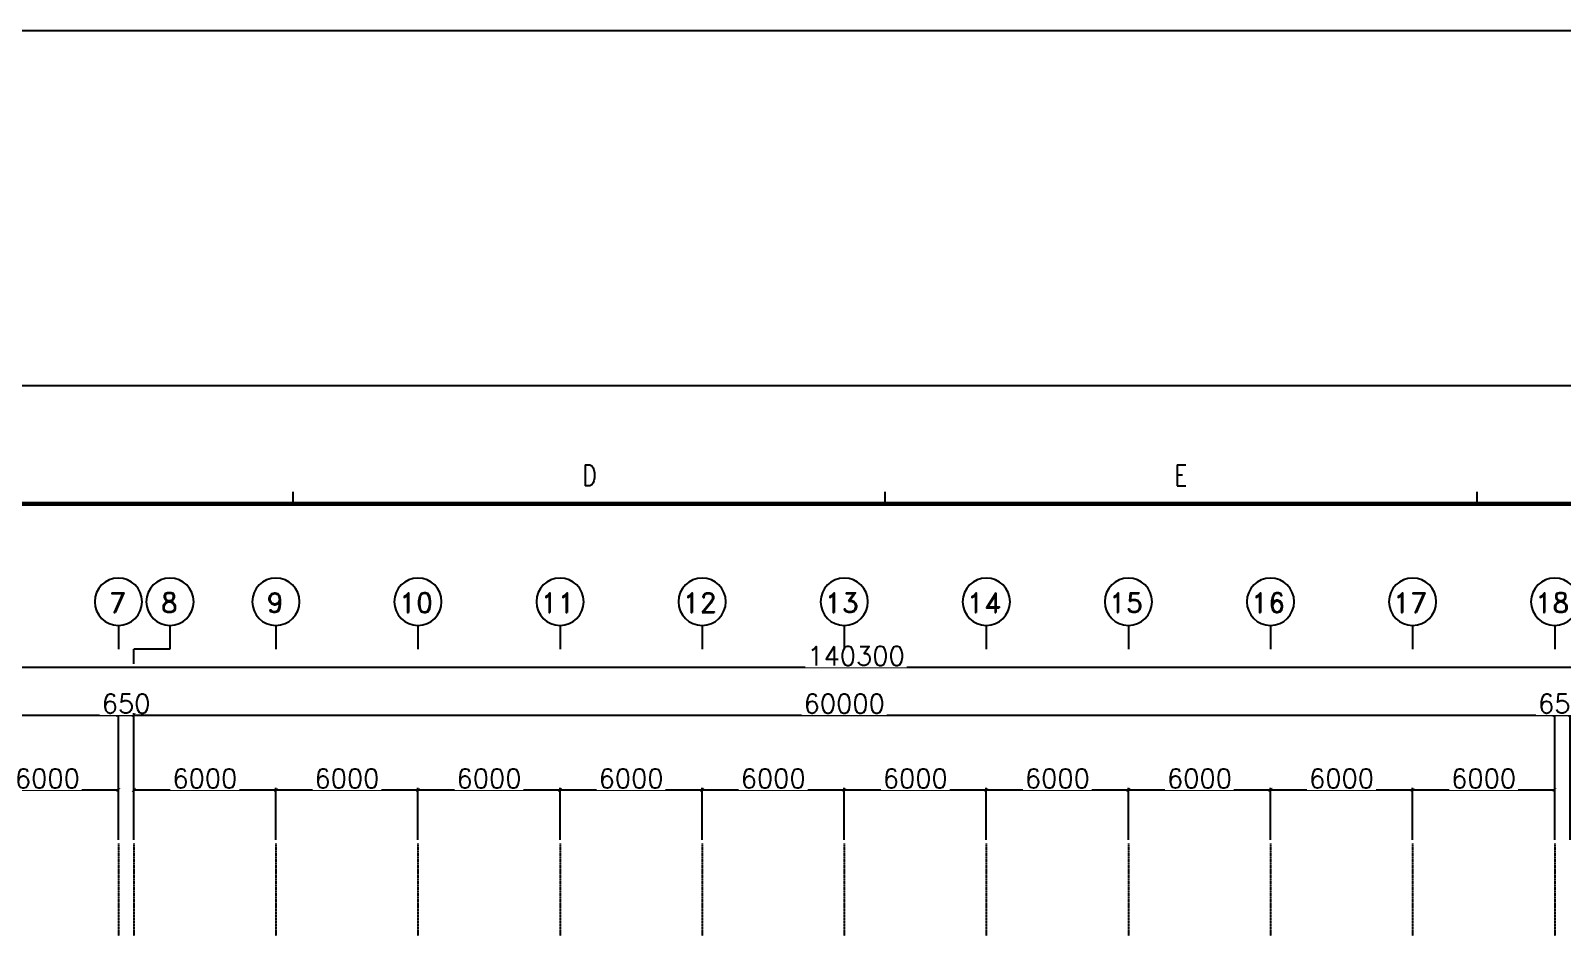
# Model space of a CAD drawing. Header units: millimetres. Extents: x -232466 to 860779, y -177975 to 311634.
# Drawn here: x 701413 to 766094, y 273753 to 311634 of the extents above; entities that cross this region are included whole.
import ezdxf

# ---------------------------------------------------------------- set-up
doc = ezdxf.new("R2010")
doc.units = ezdxf.units.MM
doc.linetypes.add('AXES', pattern=[50.8, 31.75, -6.35, 6.35, -6.35])
doc.linetypes.add('CENTER', pattern=[2, 1.25, -0.25, 0.25, -0.25])
for name, color, linetype in [('Center Line', 1, 'CENTER'), ('dim', 7, 'Continuous'), ('SYM', 7, 'Continuous'), ('TITLEBOX', 7, 'Continuous')]:
    doc.layers.add(name, color=color, linetype=linetype)
doc.styles.add('ROMAND', font='romand')
doc.styles.add('RomanS', font='romans.shx')
doc.styles.add('TBOX', font='romans.shx')
doc.dimstyles.new('HYUNDAI', dxfattribs={"dimscale": 120, "dimtxt": 3, "dimasz": 3, "dimexe": 1, "dimexo": 2, "dimgap": 1, "dimtad": 1, "dimdec": 0, "dimdsep": 46, "dimtxsty": 'RomanS', "dimcen": 0, "dimclrd": 256, "dimclre": 256, "dimclrt": 3, "dimadec": 0, "dimazin": 0, "dimtfac": 1, "dimtdec": 0, "dimtix": 1, "dimtmove": 2, "dimatfit": 3, "dimfxl": 1, "dimtvp": 1, "dimtolj": 1, "dimarcsym": 0})

# ---------------------------------------------------------------- blocks, each defined once
blk = doc.blocks.new('_ArchTick')
at = {"color": 0, "linetype": 'ByBlock', "const_width": 0.15}
blk.add_lwpolyline([(-0.5, -0.5), (0.5, 0.5)], dxfattribs=at)
blk = doc.blocks.new('*D287')
at = {"layer": 'Defpoints', "color": 0}
for p in [(806419, 284742), (666119, 277298), (806419, 277298)]:
    blk.add_point(p, dxfattribs=at)
at = {"layer": 'dim', "lineweight": -2}
for p, q in [((666119, 277458), (666119, 284822)), ((666119, 284742), (806419, 284742)), ((806419, 277458), (806419, 284822))]:
    blk.add_line(p, q, dxfattribs=at)
at = {"layer": 'dim', "lineweight": -2, "xscale": 160, "yscale": 160, "zscale": 160, "rotation": 180}
blk.add_blockref('_ArchTick', (666119, 284742), dxfattribs=at)
at = {"layer": 'dim', "lineweight": -2, "xscale": 160, "yscale": 160, "zscale": 160}
blk.add_blockref('_ArchTick', (806419, 284742), dxfattribs=at)
at = {"layer": 'dim', "color": 0, "insert": (736269, 285222), "char_height": 800, "attachment_point": 5, "style": 'RomanS', "bg_fill": 3, "box_fill_scale": 1.1, "bg_fill_color": 257, "bg_fill_transparency": 0}
blk.add_mtext('\\A1;140300', dxfattribs=at)
blk = doc.blocks.new('*D288')
at = {"layer": 'Defpoints', "color": 0}
for p in [(705119, 282724), (666119, 277298), (705119, 277298)]:
    blk.add_point(p, dxfattribs=at)
at = {"layer": 'dim', "lineweight": -2}
for p, q in [((666119, 277458), (666119, 282804)), ((666119, 282724), (705119, 282724)), ((705119, 277458), (705119, 282804))]:
    blk.add_line(p, q, dxfattribs=at)
at = {"layer": 'dim', "lineweight": -2, "xscale": 160, "yscale": 160, "zscale": 160, "rotation": 180}
blk.add_blockref('_ArchTick', (666119, 282724), dxfattribs=at)
at = {"layer": 'dim', "lineweight": -2, "xscale": 160, "yscale": 160, "zscale": 160}
blk.add_blockref('_ArchTick', (705119, 282724), dxfattribs=at)
at = {"layer": 'dim', "color": 0, "insert": (685619, 283204), "char_height": 800, "attachment_point": 5, "style": 'RomanS', "bg_fill": 3, "box_fill_scale": 1.1, "bg_fill_color": 257, "bg_fill_transparency": 0}
blk.add_mtext('\\A1;39000', dxfattribs=at)
blk = doc.blocks.new('*D326')
at = {"layer": 'Defpoints', "color": 0}
for p in [(705119, 279561), (699119, 277298), (705119, 277298)]:
    blk.add_point(p, dxfattribs=at)
at = {"layer": 'dim', "lineweight": -2}
for p, q in [((699119, 277458), (699119, 279641)), ((699119, 279561), (705119, 279561)), ((705119, 277458), (705119, 279641))]:
    blk.add_line(p, q, dxfattribs=at)
at = {"layer": 'dim', "lineweight": -2, "xscale": 160, "yscale": 160, "zscale": 160, "rotation": 180}
blk.add_blockref('_ArchTick', (699119, 279561), dxfattribs=at)
at = {"layer": 'dim', "lineweight": -2, "xscale": 160, "yscale": 160, "zscale": 160}
blk.add_blockref('_ArchTick', (705119, 279561), dxfattribs=at)
at = {"layer": 'dim', "color": 0, "insert": (702119, 280041), "char_height": 800, "attachment_point": 5, "style": 'RomanS', "bg_fill": 3, "box_fill_scale": 1.1, "bg_fill_color": 257, "bg_fill_transparency": 0}
blk.add_mtext('\\A1;\\H0.025x;\\H40x;6000', dxfattribs=at)
blk = doc.blocks.new('*D327')
at = {"layer": 'Defpoints', "color": 0}
for p in [(705119, 277298), (705769, 277298)]:
    blk.add_point(p, dxfattribs=at)
at = {"layer": 'dim', "lineweight": -2}
for p, q in [((705119, 282724), (704959, 282724)), ((705119, 277458), (705119, 282804)), ((705119, 282724), (705769, 282724)), ((705769, 277458), (705769, 282804)), ((705769, 282724), (705929, 282724))]:
    blk.add_line(p, q, dxfattribs=at)
at = {"layer": 'dim', "lineweight": -2, "xscale": 160, "yscale": 160, "zscale": 160}
blk.add_blockref('_ArchTick', (705119, 282724), dxfattribs=at)
at = {"layer": 'dim', "lineweight": -2, "xscale": 160, "yscale": 160, "zscale": 160, "rotation": 180}
blk.add_blockref('_ArchTick', (705769, 282724), dxfattribs=at)
at = {"layer": 'dim', "color": 0, "insert": (705444, 283204), "char_height": 800, "attachment_point": 5, "style": 'RomanS', "bg_fill": 3, "box_fill_scale": 1.1, "bg_fill_color": 257, "bg_fill_transparency": 0}
blk.add_mtext('\\A1;650', dxfattribs=at)
at = {"layer": 'Defpoints', "color": 0}
blk.add_point((705769, 282724), dxfattribs=at)
blk = doc.blocks.new('*D328')
at = {"layer": 'Defpoints', "color": 0}
for p in [(711769, 279561), (705769, 277298), (711769, 277298)]:
    blk.add_point(p, dxfattribs=at)
at = {"layer": 'dim', "lineweight": -2}
for p, q in [((705769, 277458), (705769, 279641)), ((705769, 279561), (711769, 279561)), ((711769, 277458), (711769, 279641))]:
    blk.add_line(p, q, dxfattribs=at)
at = {"layer": 'dim', "lineweight": -2, "xscale": 160, "yscale": 160, "zscale": 160, "rotation": 180}
blk.add_blockref('_ArchTick', (705769, 279561), dxfattribs=at)
at = {"layer": 'dim', "lineweight": -2, "xscale": 160, "yscale": 160, "zscale": 160}
blk.add_blockref('_ArchTick', (711769, 279561), dxfattribs=at)
at = {"layer": 'dim', "color": 0, "insert": (708769, 280041), "char_height": 800, "attachment_point": 5, "style": 'RomanS', "bg_fill": 3, "box_fill_scale": 1.1, "bg_fill_color": 257, "bg_fill_transparency": 0}
blk.add_mtext('\\A1;\\H0.025x;\\H40x;6000', dxfattribs=at)
blk = doc.blocks.new('*D329')
at = {"layer": 'Defpoints', "color": 0}
for p in [(717769, 279561), (711769, 277298), (717769, 277298)]:
    blk.add_point(p, dxfattribs=at)
at = {"layer": 'dim', "lineweight": -2}
for p, q in [((711769, 277458), (711769, 279641)), ((711769, 279561), (717769, 279561)), ((717769, 277458), (717769, 279641))]:
    blk.add_line(p, q, dxfattribs=at)
at = {"layer": 'dim', "lineweight": -2, "xscale": 160, "yscale": 160, "zscale": 160, "rotation": 180}
blk.add_blockref('_ArchTick', (711769, 279561), dxfattribs=at)
at = {"layer": 'dim', "lineweight": -2, "xscale": 160, "yscale": 160, "zscale": 160}
blk.add_blockref('_ArchTick', (717769, 279561), dxfattribs=at)
at = {"layer": 'dim', "color": 0, "insert": (714769, 280041), "char_height": 800, "attachment_point": 5, "style": 'RomanS', "bg_fill": 3, "box_fill_scale": 1.1, "bg_fill_color": 257, "bg_fill_transparency": 0}
blk.add_mtext('\\A1;\\H0.025x;\\H40x;6000', dxfattribs=at)
blk = doc.blocks.new('*D330')
at = {"layer": 'Defpoints', "color": 0}
for p in [(723769, 279561), (717769, 277298), (723769, 277298)]:
    blk.add_point(p, dxfattribs=at)
at = {"layer": 'dim', "lineweight": -2}
for p, q in [((717769, 277458), (717769, 279641)), ((717769, 279561), (723769, 279561)), ((723769, 277458), (723769, 279641))]:
    blk.add_line(p, q, dxfattribs=at)
at = {"layer": 'dim', "lineweight": -2, "xscale": 160, "yscale": 160, "zscale": 160, "rotation": 180}
blk.add_blockref('_ArchTick', (717769, 279561), dxfattribs=at)
at = {"layer": 'dim', "lineweight": -2, "xscale": 160, "yscale": 160, "zscale": 160}
blk.add_blockref('_ArchTick', (723769, 279561), dxfattribs=at)
at = {"layer": 'dim', "color": 0, "insert": (720769, 280041), "char_height": 800, "attachment_point": 5, "style": 'RomanS', "bg_fill": 3, "box_fill_scale": 1.1, "bg_fill_color": 257, "bg_fill_transparency": 0}
blk.add_mtext('\\A1;\\H0.025x;\\H40x;6000', dxfattribs=at)
blk = doc.blocks.new('*D331')
at = {"layer": 'Defpoints', "color": 0}
for p in [(729769, 279561), (723769, 277298), (729769, 277298)]:
    blk.add_point(p, dxfattribs=at)
at = {"layer": 'dim', "lineweight": -2}
for p, q in [((723769, 277458), (723769, 279641)), ((723769, 279561), (729769, 279561)), ((729769, 277458), (729769, 279641))]:
    blk.add_line(p, q, dxfattribs=at)
at = {"layer": 'dim', "lineweight": -2, "xscale": 160, "yscale": 160, "zscale": 160, "rotation": 180}
blk.add_blockref('_ArchTick', (723769, 279561), dxfattribs=at)
at = {"layer": 'dim', "lineweight": -2, "xscale": 160, "yscale": 160, "zscale": 160}
blk.add_blockref('_ArchTick', (729769, 279561), dxfattribs=at)
at = {"layer": 'dim', "color": 0, "insert": (726769, 280041), "char_height": 800, "attachment_point": 5, "style": 'RomanS', "bg_fill": 3, "box_fill_scale": 1.1, "bg_fill_color": 257, "bg_fill_transparency": 0}
blk.add_mtext('\\A1;\\H0.025x;\\H40x;6000', dxfattribs=at)
blk = doc.blocks.new('*D332')
at = {"layer": 'Defpoints', "color": 0}
for p in [(735769, 279561), (729769, 277298), (735769, 277298)]:
    blk.add_point(p, dxfattribs=at)
at = {"layer": 'dim', "lineweight": -2}
for p, q in [((729769, 277458), (729769, 279641)), ((729769, 279561), (735769, 279561)), ((735769, 277458), (735769, 279641))]:
    blk.add_line(p, q, dxfattribs=at)
at = {"layer": 'dim', "lineweight": -2, "xscale": 160, "yscale": 160, "zscale": 160, "rotation": 180}
blk.add_blockref('_ArchTick', (729769, 279561), dxfattribs=at)
at = {"layer": 'dim', "lineweight": -2, "xscale": 160, "yscale": 160, "zscale": 160}
blk.add_blockref('_ArchTick', (735769, 279561), dxfattribs=at)
at = {"layer": 'dim', "color": 0, "insert": (732769, 280041), "char_height": 800, "attachment_point": 5, "style": 'RomanS', "bg_fill": 3, "box_fill_scale": 1.1, "bg_fill_color": 257, "bg_fill_transparency": 0}
blk.add_mtext('\\A1;\\H0.025x;\\H40x;6000', dxfattribs=at)
blk = doc.blocks.new('*D333')
at = {"layer": 'Defpoints', "color": 0}
for p in [(741769, 279561), (735769, 277298), (741769, 277298)]:
    blk.add_point(p, dxfattribs=at)
at = {"layer": 'dim', "lineweight": -2}
for p, q in [((735769, 277458), (735769, 279641)), ((735769, 279561), (741769, 279561)), ((741769, 277458), (741769, 279641))]:
    blk.add_line(p, q, dxfattribs=at)
at = {"layer": 'dim', "lineweight": -2, "xscale": 160, "yscale": 160, "zscale": 160, "rotation": 180}
blk.add_blockref('_ArchTick', (735769, 279561), dxfattribs=at)
at = {"layer": 'dim', "lineweight": -2, "xscale": 160, "yscale": 160, "zscale": 160}
blk.add_blockref('_ArchTick', (741769, 279561), dxfattribs=at)
at = {"layer": 'dim', "color": 0, "insert": (738769, 280041), "char_height": 800, "attachment_point": 5, "style": 'RomanS', "bg_fill": 3, "box_fill_scale": 1.1, "bg_fill_color": 257, "bg_fill_transparency": 0}
blk.add_mtext('\\A1;\\H0.025x;\\H40x;6000', dxfattribs=at)
blk = doc.blocks.new('*D334')
at = {"layer": 'Defpoints', "color": 0}
for p in [(747769, 279561), (741769, 277298), (747769, 277298)]:
    blk.add_point(p, dxfattribs=at)
at = {"layer": 'dim', "lineweight": -2}
for p, q in [((741769, 277458), (741769, 279641)), ((741769, 279561), (747769, 279561)), ((747769, 277458), (747769, 279641))]:
    blk.add_line(p, q, dxfattribs=at)
at = {"layer": 'dim', "lineweight": -2, "xscale": 160, "yscale": 160, "zscale": 160, "rotation": 180}
blk.add_blockref('_ArchTick', (741769, 279561), dxfattribs=at)
at = {"layer": 'dim', "lineweight": -2, "xscale": 160, "yscale": 160, "zscale": 160}
blk.add_blockref('_ArchTick', (747769, 279561), dxfattribs=at)
at = {"layer": 'dim', "color": 0, "insert": (744769, 280041), "char_height": 800, "attachment_point": 5, "style": 'RomanS', "bg_fill": 3, "box_fill_scale": 1.1, "bg_fill_color": 257, "bg_fill_transparency": 0}
blk.add_mtext('\\A1;\\H0.025x;\\H40x;6000', dxfattribs=at)
blk = doc.blocks.new('*D335')
at = {"layer": 'Defpoints', "color": 0}
for p in [(753769, 279561), (747769, 277298), (753769, 277298)]:
    blk.add_point(p, dxfattribs=at)
at = {"layer": 'dim', "lineweight": -2}
for p, q in [((747769, 277458), (747769, 279641)), ((747769, 279561), (753769, 279561)), ((753769, 277458), (753769, 279641))]:
    blk.add_line(p, q, dxfattribs=at)
at = {"layer": 'dim', "lineweight": -2, "xscale": 160, "yscale": 160, "zscale": 160, "rotation": 180}
blk.add_blockref('_ArchTick', (747769, 279561), dxfattribs=at)
at = {"layer": 'dim', "lineweight": -2, "xscale": 160, "yscale": 160, "zscale": 160}
blk.add_blockref('_ArchTick', (753769, 279561), dxfattribs=at)
at = {"layer": 'dim', "color": 0, "insert": (750769, 280041), "char_height": 800, "attachment_point": 5, "style": 'RomanS', "bg_fill": 3, "box_fill_scale": 1.1, "bg_fill_color": 257, "bg_fill_transparency": 0}
blk.add_mtext('\\A1;\\H0.025x;\\H40x;6000', dxfattribs=at)
blk = doc.blocks.new('*D336')
at = {"layer": 'Defpoints', "color": 0}
for p in [(759769, 279561), (753769, 277298), (759769, 277298)]:
    blk.add_point(p, dxfattribs=at)
at = {"layer": 'dim', "lineweight": -2}
for p, q in [((753769, 277458), (753769, 279641)), ((753769, 279561), (759769, 279561)), ((759769, 277458), (759769, 279641))]:
    blk.add_line(p, q, dxfattribs=at)
at = {"layer": 'dim', "lineweight": -2, "xscale": 160, "yscale": 160, "zscale": 160, "rotation": 180}
blk.add_blockref('_ArchTick', (753769, 279561), dxfattribs=at)
at = {"layer": 'dim', "lineweight": -2, "xscale": 160, "yscale": 160, "zscale": 160}
blk.add_blockref('_ArchTick', (759769, 279561), dxfattribs=at)
at = {"layer": 'dim', "color": 0, "insert": (756769, 280041), "char_height": 800, "attachment_point": 5, "style": 'RomanS', "bg_fill": 3, "box_fill_scale": 1.1, "bg_fill_color": 257, "bg_fill_transparency": 0}
blk.add_mtext('\\A1;\\H0.025x;\\H40x;6000', dxfattribs=at)
blk = doc.blocks.new('*D337')
at = {"layer": 'Defpoints', "color": 0}
for p in [(765769, 279561), (759769, 277298), (765769, 277298)]:
    blk.add_point(p, dxfattribs=at)
at = {"layer": 'dim', "lineweight": -2}
for p, q in [((759769, 277458), (759769, 279641)), ((759769, 279561), (765769, 279561)), ((765769, 277458), (765769, 279641))]:
    blk.add_line(p, q, dxfattribs=at)
at = {"layer": 'dim', "lineweight": -2, "xscale": 160, "yscale": 160, "zscale": 160, "rotation": 180}
blk.add_blockref('_ArchTick', (759769, 279561), dxfattribs=at)
at = {"layer": 'dim', "lineweight": -2, "xscale": 160, "yscale": 160, "zscale": 160}
blk.add_blockref('_ArchTick', (765769, 279561), dxfattribs=at)
at = {"layer": 'dim', "color": 0, "insert": (762769, 280041), "char_height": 800, "attachment_point": 5, "style": 'RomanS', "bg_fill": 3, "box_fill_scale": 1.1, "bg_fill_color": 257, "bg_fill_transparency": 0}
blk.add_mtext('\\A1;\\H0.025x;\\H40x;6000', dxfattribs=at)
blk = doc.blocks.new('*D338')
at = {"layer": 'Defpoints', "color": 0}
for p in [(765769, 282724), (705769, 277298), (765769, 277298)]:
    blk.add_point(p, dxfattribs=at)
at = {"layer": 'dim', "lineweight": -2}
for p, q in [((705769, 277458), (705769, 282804)), ((705769, 282724), (765769, 282724)), ((765769, 277458), (765769, 282804))]:
    blk.add_line(p, q, dxfattribs=at)
at = {"layer": 'dim', "lineweight": -2, "xscale": 160, "yscale": 160, "zscale": 160, "rotation": 180}
blk.add_blockref('_ArchTick', (705769, 282724), dxfattribs=at)
at = {"layer": 'dim', "lineweight": -2, "xscale": 160, "yscale": 160, "zscale": 160}
blk.add_blockref('_ArchTick', (765769, 282724), dxfattribs=at)
at = {"layer": 'dim', "color": 0, "insert": (735769, 283204), "char_height": 800, "attachment_point": 5, "style": 'RomanS', "bg_fill": 3, "box_fill_scale": 1.1, "bg_fill_color": 257, "bg_fill_transparency": 0}
blk.add_mtext('\\A1;60000', dxfattribs=at)
blk = doc.blocks.new('*D339')
at = {"layer": 'Defpoints', "color": 0}
for p in [(765769, 277298), (766419, 277298)]:
    blk.add_point(p, dxfattribs=at)
at = {"layer": 'dim', "lineweight": -2}
for p, q in [((765769, 282724), (765609, 282724)), ((765769, 277458), (765769, 282804)), ((765769, 282724), (766419, 282724)), ((766419, 277458), (766419, 282804)), ((766419, 282724), (766579, 282724))]:
    blk.add_line(p, q, dxfattribs=at)
at = {"layer": 'dim', "lineweight": -2, "xscale": 160, "yscale": 160, "zscale": 160}
blk.add_blockref('_ArchTick', (765769, 282724), dxfattribs=at)
at = {"layer": 'dim', "lineweight": -2, "xscale": 160, "yscale": 160, "zscale": 160, "rotation": 180}
blk.add_blockref('_ArchTick', (766419, 282724), dxfattribs=at)
at = {"layer": 'dim', "color": 0, "insert": (766094, 283204), "char_height": 800, "attachment_point": 5, "style": 'RomanS', "bg_fill": 3, "box_fill_scale": 1.1, "bg_fill_color": 257, "bg_fill_transparency": 0}
blk.add_mtext('\\A1;650', dxfattribs=at)
at = {"layer": 'Defpoints', "color": 0}
blk.add_point((766419, 282724), dxfattribs=at)
blk = doc.blocks.new('주열')
at = {"layer": 'SYM'}
blk.add_line((0, 600), (0, 0), dxfattribs=at)
blk.add_circle((0, 1200), 600, dxfattribs=at)

msp = doc.modelspace()

# ---------------------------------------------------------------- linework, layer by layer
at = {"layer": 'TITLEBOX', "color": 4, "linetype": 'Continuous'}
for p, q in [((712496.3, 291645.3), (712496.3, 292145.3)), ((712496.3, 291645.3), (712496.3, 292145.3)), ((737496.3, 291645.3), (737496.3, 292145.3)), ((737496.3, 291645.3), (737496.3, 292145.3)), ((762496.3, 291645.3), (762496.3, 292145.3)), ((762496.3, 291645.3), (762496.3, 292145.3))]:
    msp.add_line(p, q, dxfattribs=at)
at = {"layer": 'TITLEBOX', "color": 7}
msp.add_lwpolyline([(632621.3, 296645.3), (842871.3, 296645.3), (842871.3, 148145.3), (632621.3, 148145.3)], close=True, dxfattribs=at)
at = {"layer": 'TITLEBOX', "color": 4, "const_width": 175}
msp.add_lwpolyline([(637621.3, 291645.3), (837686.3, 291645.3), (837686.3, 153916.7), (637621.3, 153916.7)], close=True, dxfattribs=at)

# ---------------------------------------------------------------- texts
at = {"layer": 'SYM', "style": 'ROMAND'}
for s, height, p in [('7', 840.9, (704730.4, 287049)), ('8', 840.9, (706909.2, 287049)), ('9', 840.9, (711380.4, 287049)), ('10', 840.88, (716966.8, 287049)), ('11', 840.88, (722946.9, 287049)), ('12', 840.88, (728946.9, 287049)), ('13', 840.88, (734946.9, 287049)), ('14', 840.88, (740946.9, 287049)), ('15', 840.88, (746946.9, 287049)), ('16', 840.88, (752946.9, 287049)), ('17', 840.88, (758946.9, 287049)), ('18', 840.88, (764946.9, 287049))]:
    msp.add_text(s, height=height, dxfattribs=at).set_placement(p)
at = {"layer": 'TITLEBOX', "color": 4, "linetype": 'Continuous', "style": 'TBOX', "width": 0.75}
for s, p in [('D', (724713.9, 292411.7)), ('E', (749713.9, 292411.7))]:
    msp.add_text(s, height=875, dxfattribs=at).set_placement(p)

# ---------------------------------------------------------------- next in the draw order: dimensions: what is measured, and where the dimension line sits
at = {"layer": 'dim'}
dim = msp.add_linear_dim(base=(806419.4, 284742.5), p1=(666119.4, 277297.7), p2=(806419.4, 277297.7), dimstyle='HYUNDAI', override={"dimscale": 80, "dimtxt": 10, "dimasz": 2, "dimpost": '\\X', "dimblk1": 'ArchTick', "dimblk2": 'ArchTick', "dimsah": 1, "dimclrt": 0, "dimtfill": 1, "dimtfillclr": 0}, dxfattribs=at)
dim.commit()
dim.dimension.update_dxf_attribs({"geometry": '*D287', "text_midpoint": (736269.4, 285222.5)})

# ---------------------------------------------------------------- next in the draw order: linework, layer by layer
for p in [(707298.2, 285509.5), (705769.4, 284886)]:
    msp.add_line(p, (705769.4, 285509.5))
at = {"layer": 'Center Line', "linetype": 'AXES'}
for p, q in [((705769.4, 277297.7), (705769.4, 194123.5)), ((711769.4, 277297.7), (711769.4, 194123.5)), ((717769.4, 277297.7), (717769.4, 194123.5)), ((723769.4, 277297.7), (723769.4, 194123.5)), ((729769.4, 277297.7), (729769.4, 194123.5)), ((735769.4, 277297.7), (735769.4, 194123.5)), ((741769.4, 277297.7), (741769.4, 194123.5)), ((747769.4, 277297.7), (747769.4, 194123.5))]:
    msp.add_line(p, q, dxfattribs=at)

# ---------------------------------------------------------------- next in the draw order: block references
at = {"layer": 'SYM', "xscale": -1.666666666666667, "yscale": 1.666666666666667, "zscale": 1.666666666666667, "rotation": 359.9999999999999}
for p in [(705119.4, 285509.5), (707298.2, 285509.5), (711769.4, 285509.5), (717769.4, 285509.5), (723769.4, 285509.5), (729769.4, 285509.5), (735769.4, 285509.5), (741769.4, 285509.5), (747769.4, 285509.5), (753769.4, 285509.5), (759769.4, 285509.5), (765769.4, 285509.5)]:
    msp.add_blockref('주열', p, dxfattribs=at)

# ---------------------------------------------------------------- next in the draw order: dimensions: what is measured, and where the dimension line sits
at = {"layer": 'dim'}
dim = msp.add_linear_dim(base=(705119.4, 282724.1), p1=(666119.4, 277297.7), p2=(705119.4, 277297.7), dimstyle='HYUNDAI', override={"dimscale": 80, "dimtxt": 10, "dimasz": 2, "dimpost": '\\X', "dimblk1": 'ArchTick', "dimblk2": 'ArchTick', "dimsah": 1, "dimclrt": 0, "dimtfill": 1, "dimtfillclr": 0}, dxfattribs=at)
dim.commit()
dim.dimension.update_dxf_attribs({"geometry": '*D288', "text_midpoint": (685619.4, 283204.1)})

# ---------------------------------------------------------------- next in the draw order: linework, layer by layer
at = {"layer": 'Center Line', "linetype": 'AXES'}
msp.add_line((705119.4, 277297.7), (705119.4, 194123.5), dxfattribs=at)

# ---------------------------------------------------------------- next in the draw order: dimensions: what is measured, and where the dimension line sits
at = {"layer": 'dim'}
dim = msp.add_linear_dim(base=(705119.4, 279560.7), p1=(699119.4, 277297.7), p2=(705119.4, 277297.7), text='\\H0.025x;\\H40x;<>', dimstyle='HYUNDAI', override={"dimscale": 80, "dimtxt": 10, "dimasz": 2, "dimpost": '\\X', "dimtxsty": 'RomanS', "dimblk1": 'ArchTick', "dimblk2": 'ArchTick', "dimsah": 1, "dimclrt": 0, "dimtfill": 1}, dxfattribs=at)
dim.commit()
dim.dimension.update_dxf_attribs({"geometry": '*D326', "text_midpoint": (702119.4, 280040.7)})

# ---------------------------------------------------------------- next in the draw order: dimensions: what is measured, and where the dimension line sits
dim = msp.add_linear_dim(base=(705769.4, 282724.1), p1=(705119.4, 277297.7), p2=(705769.4, 277297.7), dimstyle='HYUNDAI', override={"dimscale": 80, "dimtxt": 10, "dimasz": 2, "dimpost": '\\X', "dimblk1": 'ArchTick', "dimblk2": 'ArchTick', "dimsah": 1, "dimclrt": 0, "dimtfill": 1, "dimtfillclr": 0}, dxfattribs=at)
dim.commit()
dim.dimension.update_dxf_attribs({"geometry": '*D327', "text_midpoint": (705444.4, 283204.1)})

# ---------------------------------------------------------------- next in the draw order: dimensions: what is measured, and where the dimension line sits
dim = msp.add_linear_dim(base=(711769.4, 279560.7), p1=(705769.4, 277297.7), p2=(711769.4, 277297.7), text='\\H0.025x;\\H40x;<>', dimstyle='HYUNDAI', override={"dimscale": 80, "dimtxt": 10, "dimasz": 2, "dimpost": '\\X', "dimtxsty": 'RomanS', "dimblk1": 'ArchTick', "dimblk2": 'ArchTick', "dimsah": 1, "dimclrt": 0, "dimtfill": 1}, dxfattribs=at)
dim.commit()
dim.dimension.update_dxf_attribs({"geometry": '*D328', "text_midpoint": (708769.4, 280040.7)})

# ---------------------------------------------------------------- next in the draw order: dimensions: what is measured, and where the dimension line sits
dim = msp.add_linear_dim(base=(717769.4, 279560.7), p1=(711769.4, 277297.7), p2=(717769.4, 277297.7), text='\\H0.025x;\\H40x;<>', dimstyle='HYUNDAI', override={"dimscale": 80, "dimtxt": 10, "dimasz": 2, "dimpost": '\\X', "dimtxsty": 'RomanS', "dimblk1": 'ArchTick', "dimblk2": 'ArchTick', "dimsah": 1, "dimclrt": 0, "dimtfill": 1}, dxfattribs=at)
dim.commit()
dim.dimension.update_dxf_attribs({"geometry": '*D329', "text_midpoint": (714769.4, 280040.7)})

# ---------------------------------------------------------------- next in the draw order: dimensions: what is measured, and where the dimension line sits
dim = msp.add_linear_dim(base=(723769.4, 279560.7), p1=(717769.4, 277297.7), p2=(723769.4, 277297.7), text='\\H0.025x;\\H40x;<>', dimstyle='HYUNDAI', override={"dimscale": 80, "dimtxt": 10, "dimasz": 2, "dimpost": '\\X', "dimtxsty": 'RomanS', "dimblk1": 'ArchTick', "dimblk2": 'ArchTick', "dimsah": 1, "dimclrt": 0, "dimtfill": 1}, dxfattribs=at)
dim.commit()
dim.dimension.update_dxf_attribs({"geometry": '*D330', "text_midpoint": (720769.4, 280040.7)})

# ---------------------------------------------------------------- next in the draw order: dimensions: what is measured, and where the dimension line sits
dim = msp.add_linear_dim(base=(729769.4, 279560.7), p1=(723769.4, 277297.7), p2=(729769.4, 277297.7), text='\\H0.025x;\\H40x;<>', dimstyle='HYUNDAI', override={"dimscale": 80, "dimtxt": 10, "dimasz": 2, "dimpost": '\\X', "dimtxsty": 'RomanS', "dimblk1": 'ArchTick', "dimblk2": 'ArchTick', "dimsah": 1, "dimclrt": 0, "dimtfill": 1}, dxfattribs=at)
dim.commit()
dim.dimension.update_dxf_attribs({"geometry": '*D331', "text_midpoint": (726769.4, 280040.7)})

# ---------------------------------------------------------------- next in the draw order: dimensions: what is measured, and where the dimension line sits
dim = msp.add_linear_dim(base=(735769.4, 279560.7), p1=(729769.4, 277297.7), p2=(735769.4, 277297.7), text='\\H0.025x;\\H40x;<>', dimstyle='HYUNDAI', override={"dimscale": 80, "dimtxt": 10, "dimasz": 2, "dimpost": '\\X', "dimtxsty": 'RomanS', "dimblk1": 'ArchTick', "dimblk2": 'ArchTick', "dimsah": 1, "dimclrt": 0, "dimtfill": 1}, dxfattribs=at)
dim.commit()
dim.dimension.update_dxf_attribs({"geometry": '*D332', "text_midpoint": (732769.4, 280040.7)})

# ---------------------------------------------------------------- next in the draw order: dimensions: what is measured, and where the dimension line sits
dim = msp.add_linear_dim(base=(741769.4, 279560.7), p1=(735769.4, 277297.7), p2=(741769.4, 277297.7), text='\\H0.025x;\\H40x;<>', dimstyle='HYUNDAI', override={"dimscale": 80, "dimtxt": 10, "dimasz": 2, "dimpost": '\\X', "dimtxsty": 'RomanS', "dimblk1": 'ArchTick', "dimblk2": 'ArchTick', "dimsah": 1, "dimclrt": 0, "dimtfill": 1}, dxfattribs=at)
dim.commit()
dim.dimension.update_dxf_attribs({"geometry": '*D333', "text_midpoint": (738769.4, 280040.7)})

# ---------------------------------------------------------------- next in the draw order: dimensions: what is measured, and where the dimension line sits
dim = msp.add_linear_dim(base=(747769.4, 279560.7), p1=(741769.4, 277297.7), p2=(747769.4, 277297.7), text='\\H0.025x;\\H40x;<>', dimstyle='HYUNDAI', override={"dimscale": 80, "dimtxt": 10, "dimasz": 2, "dimpost": '\\X', "dimtxsty": 'RomanS', "dimblk1": 'ArchTick', "dimblk2": 'ArchTick', "dimsah": 1, "dimclrt": 0, "dimtfill": 1}, dxfattribs=at)
dim.commit()
dim.dimension.update_dxf_attribs({"geometry": '*D334', "text_midpoint": (744769.4, 280040.7)})

# ---------------------------------------------------------------- next in the draw order: dimensions: what is measured, and where the dimension line sits
dim = msp.add_linear_dim(base=(753769.4, 279560.7), p1=(747769.4, 277297.7), p2=(753769.4, 277297.7), text='\\H0.025x;\\H40x;<>', dimstyle='HYUNDAI', override={"dimscale": 80, "dimtxt": 10, "dimasz": 2, "dimpost": '\\X', "dimtxsty": 'RomanS', "dimblk1": 'ArchTick', "dimblk2": 'ArchTick', "dimsah": 1, "dimclrt": 0, "dimtfill": 1}, dxfattribs=at)
dim.commit()
dim.dimension.update_dxf_attribs({"geometry": '*D335', "text_midpoint": (750769.4, 280040.7)})

# ---------------------------------------------------------------- next in the draw order: dimensions: what is measured, and where the dimension line sits
dim = msp.add_linear_dim(base=(759769.4, 279560.7), p1=(753769.4, 277297.7), p2=(759769.4, 277297.7), text='\\H0.025x;\\H40x;<>', dimstyle='HYUNDAI', override={"dimscale": 80, "dimtxt": 10, "dimasz": 2, "dimpost": '\\X', "dimtxsty": 'RomanS', "dimblk1": 'ArchTick', "dimblk2": 'ArchTick', "dimsah": 1, "dimclrt": 0, "dimtfill": 1}, dxfattribs=at)
dim.commit()
dim.dimension.update_dxf_attribs({"geometry": '*D336', "text_midpoint": (756769.4, 280040.7)})

# ---------------------------------------------------------------- next in the draw order: dimensions: what is measured, and where the dimension line sits
dim = msp.add_linear_dim(base=(765769.4, 279560.7), p1=(759769.4, 277297.7), p2=(765769.4, 277297.7), text='\\H0.025x;\\H40x;<>', dimstyle='HYUNDAI', override={"dimscale": 80, "dimtxt": 10, "dimasz": 2, "dimpost": '\\X', "dimtxsty": 'RomanS', "dimblk1": 'ArchTick', "dimblk2": 'ArchTick', "dimsah": 1, "dimclrt": 0, "dimtfill": 1}, dxfattribs=at)
dim.commit()
dim.dimension.update_dxf_attribs({"geometry": '*D337', "text_midpoint": (762769.4, 280040.7)})

# ---------------------------------------------------------------- next in the draw order: dimensions: what is measured, and where the dimension line sits
dim = msp.add_linear_dim(base=(765769.4, 282724.1), p1=(705769.4, 277297.7), p2=(765769.4, 277297.7), dimstyle='HYUNDAI', override={"dimscale": 80, "dimtxt": 10, "dimasz": 2, "dimpost": '\\X', "dimblk1": 'ArchTick', "dimblk2": 'ArchTick', "dimsah": 1, "dimclrt": 0, "dimtfill": 1, "dimtfillclr": 0}, dxfattribs=at)
dim.commit()
dim.dimension.update_dxf_attribs({"geometry": '*D338', "text_midpoint": (735769.4, 283204.1)})

# ---------------------------------------------------------------- next in the draw order: linework, layer by layer
at = {"layer": 'Center Line', "linetype": 'AXES'}
for p, q in [((753769.4, 277297.7), (753769.4, 227062.1)), ((759769.4, 277297.7), (759769.4, 227062.1))]:
    msp.add_line(p, q, dxfattribs=at)

# ---------------------------------------------------------------- next in the draw order: dimensions: what is measured, and where the dimension line sits
at = {"layer": 'dim'}
dim = msp.add_linear_dim(base=(766419.4, 282724.1), p1=(765769.4, 277297.7), p2=(766419.4, 277297.7), dimstyle='HYUNDAI', override={"dimscale": 80, "dimtxt": 10, "dimasz": 2, "dimpost": '\\X', "dimblk1": 'ArchTick', "dimblk2": 'ArchTick', "dimsah": 1, "dimclrt": 0, "dimtfill": 1, "dimtfillclr": 0}, dxfattribs=at)
dim.commit()
dim.dimension.update_dxf_attribs({"geometry": '*D339', "text_midpoint": (766094.4, 283204.1)})

# ---------------------------------------------------------------- next in the draw order: linework, layer by layer
msp.add_lwpolyline([(223055.1, 311633.8), (860779.3, 311633.8), (860779.3, -177974.5), (223055.1, -177974.5)], close=True)
at = {"layer": 'Center Line', "linetype": 'AXES'}
msp.add_line((765769.4, 277297.7), (765769.4, 227062.1), dxfattribs=at)

doc.saveas('drawing.dxf')
